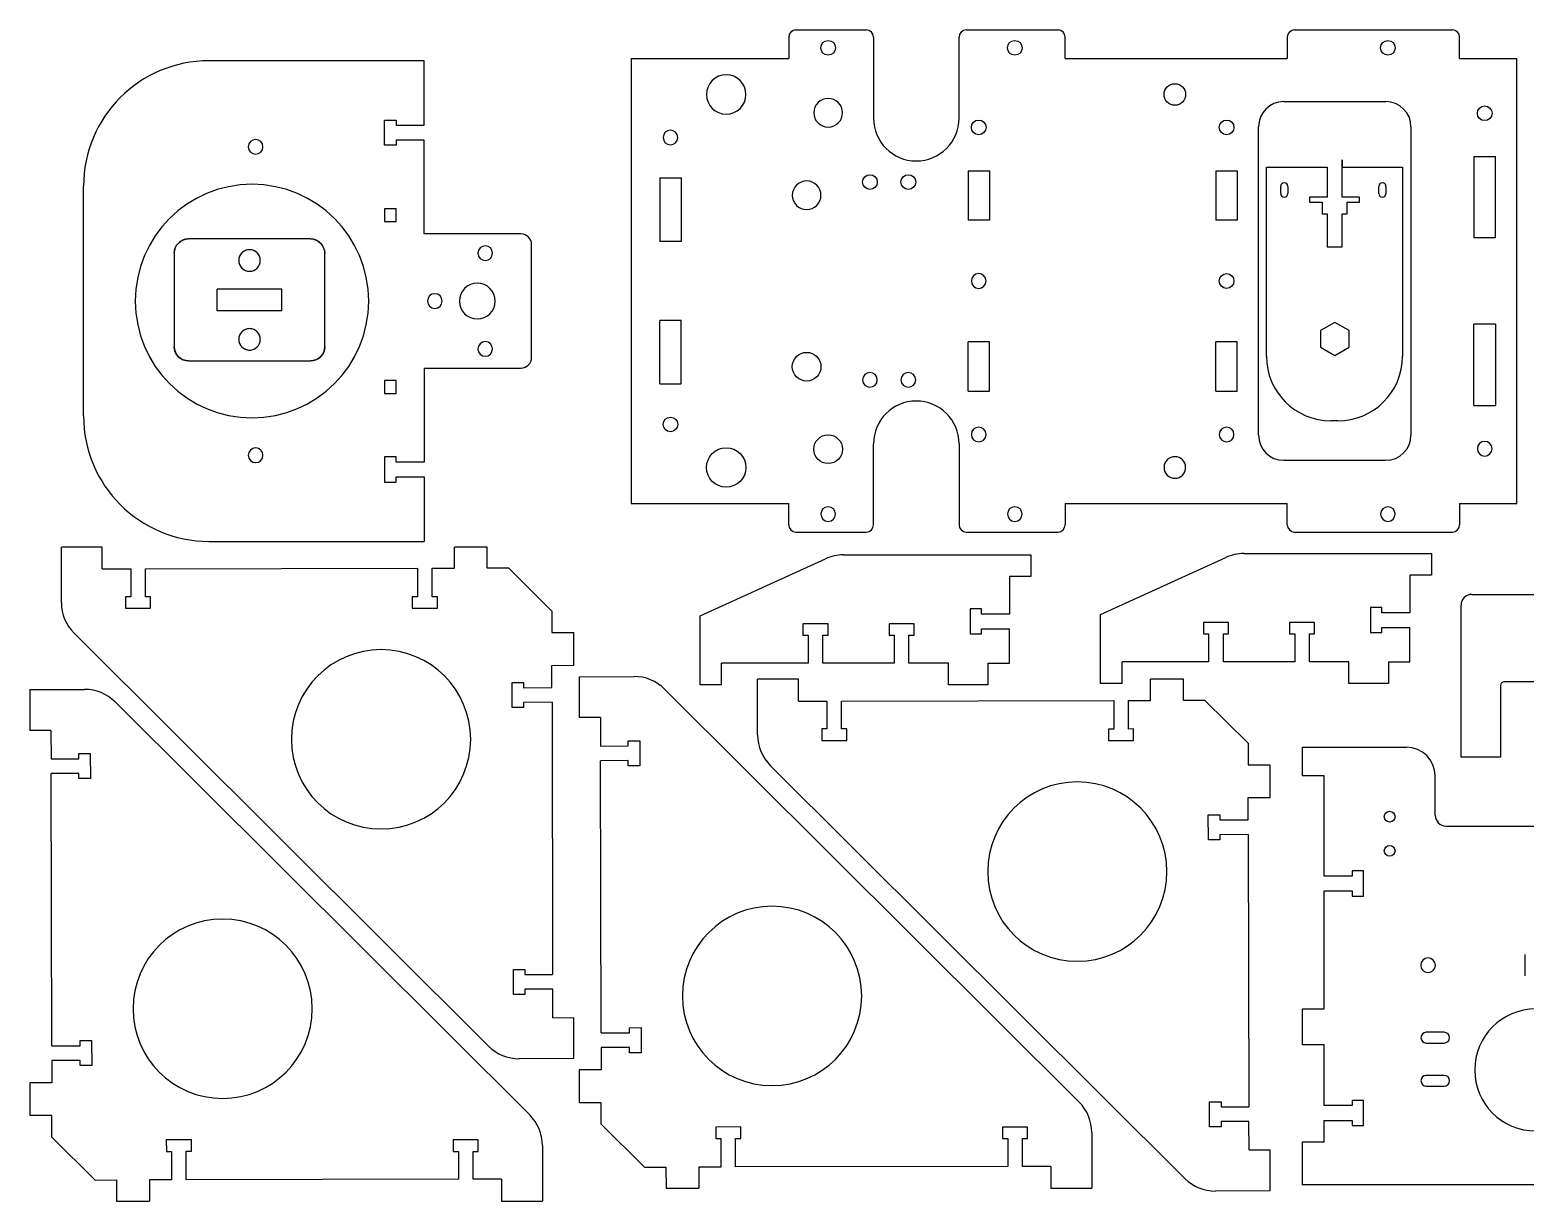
# Model space of a CAD drawing. Header units: millimetres. Extents: x 253 to 1328, y -752 to 2.
# Drawn here: x 253.3 to 670.4, y -751.8 to -425.3 of the extents above; entities that cross this region are included whole.
import ezdxf

# ---------------------------------------------------------------- set-up
doc = ezdxf.new("R2010")
doc.units = ezdxf.units.MM
doc.linetypes.add('HIDDEN', pattern=[9.525, 6.35, -3.175])
doc.layers.get('0').update_dxf_attribs({"color": 253, "lineweight": 70, "true_color": 0x8faf8f})
doc.layers.add('Hidden', color=58, linetype='HIDDEN', lineweight=70, true_color=0x484805)

msp = doc.modelspace()

# ---------------------------------------------------------------- linework, layer by layer
at = {"color": 38, "lineweight": -3, "true_color": 0x482605}
for p, q in [((467, -425.29), (486.63, -425.29)), ((514.5, -425.29), (540.11, -425.29)), ((606.07, -425.29), (650.12, -425.29)), ((465, -427.29), (465, -433.29)), ((488.63, -427.29), (488.63, -449.89)), ((512.5, -449.89), (512.5, -427.29)), ((542.11, -433.29), (542.11, -427.29)), ((604.07, -427.29), (604.07, -433.29)), ((652.12, -433.29), (652.12, -427.29)), ((421, -433.29), (465, -433.29)), ((421, -433.29), (421, -557.29)), ((542.11, -433.29), (604.07, -433.29)), ((652.12, -433.29), (668.12, -433.29)), ((668.12, -557.29), (668.12, -433.29)), ((363.28, -433.89), (303.28, -433.89)), ((363.28, -451.89), (363.28, -433.89)), ((603.06, -445.29), (631.56, -445.29)), ((352.28, -457.44), (352.28, -450.44)), ((352.28, -450.44), (355.48, -450.44)), ((355.48, -450.44), (355.48, -451.89)), ((355.48, -451.89), (363.28, -451.89)), ((596.06, -538.29), (596.06, -452.29)), ((638.56, -452.29), (638.56, -538.29)), ((355.48, -457.44), (352.28, -457.44)), ((363.28, -455.99), (355.48, -455.99)), ((355.48, -455.99), (355.48, -457.44)), ((363.28, -482.19), (363.28, -455.99)), ((619.32, -461.54), (619.32, -463.54)), ((619.32, -463.54), (619.32, -461.54)), ((619.32, -461.54), (619.32, -461.54)), ((656.12, -460.57), (662.12, -460.57)), ((656.12, -460.57), (656.12, -483.24)), ((662.12, -483.24), (662.12, -460.57)), ((429, -466.57), (435, -466.57)), ((429, -466.57), (429, -484.24)), ((435, -466.57), (435, -484.24)), ((515, -464.57), (515, -478.34)), ((515, -464.57), (521, -464.57)), ((521, -464.57), (521, -478.34)), ((584.12, -464.57), (584.12, -478.34)), ((584.12, -464.57), (590.12, -464.57)), ((590.12, -464.57), (590.12, -478.34)), ((598.24, -463.54), (615.22, -463.54)), ((598.24, -516.27), (598.24, -463.54)), ((615.22, -463.54), (615.22, -471.91)), ((619.32, -471.91), (619.32, -463.54)), ((619.32, -463.54), (636.19, -463.54)), ((636.19, -463.54), (636.19, -516.27)), ((268.28, -532.89), (268.28, -468.89)), ((602.22, -470.91), (602.22, -468.91)), ((604.22, -468.91), (604.22, -470.91)), ((629.58, -470.91), (629.58, -468.91)), ((631.58, -468.91), (631.58, -470.91)), ((352.28, -475.14), (352.28, -478.74)), ((355.48, -475.14), (352.28, -475.14)), ((355.48, -478.74), (355.48, -475.14)), ((610.22, -471.91), (610.22, -473.34)), ((615.22, -471.91), (610.22, -471.91)), ((610.22, -473.34), (613.77, -473.34)), ((613.77, -473.34), (613.77, -476.54)), ((624.22, -471.91), (619.32, -471.91)), ((620.77, -473.34), (624.22, -473.34)), ((620.77, -476.54), (620.77, -473.34)), ((624.22, -473.34), (624.22, -471.91)), ((352.28, -478.74), (355.48, -478.74)), ((521, -478.34), (515, -478.34)), ((590.12, -478.34), (584.12, -478.34)), ((613.77, -476.54), (615.22, -476.54)), ((615.22, -476.54), (615.22, -485.74)), ((619.32, -476.54), (620.77, -476.54)), ((619.32, -485.74), (619.32, -476.54)), ((331.58, -483.57), (297.58, -483.57)), ((390.28, -482.19), (363.28, -482.19)), ((662.12, -483.24), (656.12, -483.24)), ((293.58, -487.57), (293.58, -513.57)), ((335.58, -513.57), (335.58, -487.57)), ((393.28, -516.59), (393.28, -485.19)), ((435, -484.24), (429, -484.24)), ((615.22, -485.74), (619.32, -485.74)), ((323.58, -497.57), (305.58, -497.57)), ((305.58, -503.57), (305.58, -497.57)), ((323.58, -503.57), (323.58, -497.57)), ((323.58, -503.57), (305.58, -503.57)), ((435, -506.34), (429, -506.34)), ((429, -524.01), (429, -506.34)), ((435, -524.01), (435, -506.34)), ((617.28, -506.82), (613.28, -509.13)), ((621.28, -509.13), (617.28, -506.82)), ((662.12, -507.34), (656.12, -507.34)), ((656.12, -530.01), (656.12, -507.34)), ((662.12, -507.34), (662.12, -530.01)), ((515, -526.01), (515, -512.24)), ((521, -512.24), (515, -512.24)), ((521, -526.01), (521, -512.24)), ((584.12, -526.01), (584.12, -512.24)), ((590.12, -512.24), (584.12, -512.24)), ((590.12, -526.01), (590.12, -512.24)), ((613.28, -509.13), (613.28, -513.75)), ((621.28, -513.75), (621.28, -509.13)), ((613.28, -513.75), (617.28, -516.06)), ((617.28, -516.06), (621.28, -513.75)), ((297.58, -517.57), (331.58, -517.57)), ((363.28, -519.59), (390.28, -519.59)), ((363.28, -519.59), (363.28, -545.79)), ((355.48, -523.04), (352.28, -523.04)), ((352.28, -523.04), (352.28, -526.64)), ((355.48, -526.64), (355.48, -523.04)), ((429, -524.01), (435, -524.01)), ((352.28, -526.64), (355.48, -526.64)), ((515, -526.01), (521, -526.01)), ((584.12, -526.01), (590.12, -526.01)), ((656.12, -530.01), (662.12, -530.01)), ((618.19, -534.27), (616.24, -534.27)), ((488.63, -563.29), (488.63, -540.69)), ((512.5, -540.69), (512.5, -563.29)), ((352.28, -544.34), (352.28, -551.34)), ((355.48, -544.34), (352.28, -544.34)), ((355.48, -545.79), (355.48, -544.34)), ((363.28, -545.79), (355.48, -545.79)), ((603.06, -545.29), (631.56, -545.29)), ((355.48, -549.89), (363.28, -549.89)), ((355.48, -551.34), (355.48, -549.89)), ((363.28, -549.89), (363.28, -567.89)), ((352.28, -551.34), (355.48, -551.34)), ((421, -557.29), (465, -557.29)), ((465, -563.29), (465, -557.29)), ((542.11, -557.29), (542.11, -563.29)), ((542.11, -557.29), (604.07, -557.29)), ((604.07, -563.29), (604.07, -557.29)), ((652.12, -557.29), (668.12, -557.29)), ((652.12, -557.29), (652.12, -563.29)), ((467, -565.29), (486.63, -565.29)), ((514.5, -565.29), (540.11, -565.29)), ((606.07, -565.29), (650.12, -565.29)), ((273.5, -569.46), (262.1, -569.46)), ((262.1, -584.97), (262.1, -569.46)), ((273.51, -575.57), (273.5, -569.46)), ((303.28, -567.89), (363.28, -567.89)), ((380.87, -569.46), (371.72, -569.46)), ((371.73, -575.37), (371.72, -569.46)), ((380.88, -575.35), (380.87, -569.46)), ((591.9, -571.3), (644.27, -571.3)), ((644.27, -571.3), (644.27, -577.3)), ((285.54, -575.55), (361.45, -575.39)), ((361.45, -575.39), (361.44, -583.34)), ((365.54, -575.38), (371.73, -575.37)), ((365.54, -583.33), (365.54, -575.38)), ((386.88, -575.34), (380.88, -575.35)), ((386.88, -575.34), (398.91, -587.31)), ((440.27, -588.67), (475.23, -572.75)), ((480.2, -571.67), (532.57, -571.67)), ((532.57, -571.67), (532.57, -577.67)), ((551.97, -588.3), (586.93, -572.38)), ((273.51, -575.57), (281.45, -575.56)), ((281.45, -575.56), (281.44, -583.32)), ((285.54, -583.31), (285.54, -575.55)), ((532.57, -577.67), (526.57, -577.67)), ((526.57, -577.67), (526.57, -588.16)), ((644.27, -577.3), (638.27, -577.3)), ((638.27, -577.3), (638.27, -587.79)), ((279.99, -583.32), (279.99, -586.52)), ((281.44, -583.32), (279.99, -583.32)), ((286.99, -583.31), (285.54, -583.31)), ((286.99, -586.51), (286.99, -583.31)), ((359.99, -583.34), (359.99, -586.54)), ((361.44, -583.34), (359.99, -583.34)), ((366.99, -583.32), (365.54, -583.33)), ((366.99, -586.52), (366.99, -583.32)), ((655.54, -582.67), (693.54, -582.67)), ((279.99, -586.52), (286.99, -586.51)), ((359.99, -586.54), (366.99, -586.52)), ((398.91, -587.31), (398.92, -593.31)), ((515.57, -586.71), (515.57, -593.71)), ((518.77, -586.71), (515.57, -586.71)), ((518.77, -588.16), (518.77, -586.71)), ((627.27, -586.34), (627.27, -593.34)), ((630.47, -586.34), (627.27, -586.34)), ((630.47, -587.79), (630.47, -586.34)), ((638.27, -587.79), (630.47, -587.79)), ((652.54, -628.05), (652.54, -585.67)), ((440.27, -607.85), (440.27, -588.67)), ((468.97, -590.85), (468.97, -594.05)), ((475.97, -590.85), (468.97, -590.85)), ((475.97, -594.05), (475.97, -590.85)), ((492.97, -590.85), (492.97, -594.05)), ((499.97, -590.85), (492.97, -590.85)), ((499.97, -594.05), (499.97, -590.85)), ((526.57, -588.16), (518.77, -588.16)), ((551.97, -607.48), (551.97, -588.3)), ((580.67, -590.48), (580.67, -593.68)), ((587.67, -590.48), (580.67, -590.48)), ((587.67, -593.68), (587.67, -590.48)), ((604.67, -590.48), (604.67, -593.68)), ((611.67, -590.48), (604.67, -590.48)), ((611.67, -593.68), (611.67, -590.48)), ((630.47, -591.89), (638.27, -591.89)), ((630.47, -593.34), (630.47, -591.89)), ((638.27, -601.48), (638.27, -591.89)), ((265.63, -593.48), (381.27, -708.64)), ((398.92, -593.31), (404.92, -593.3)), ((404.92, -593.3), (405.05, -593.42)), ((405.05, -602.45), (405.05, -593.42)), ((468.97, -594.05), (470.42, -594.05)), ((470.42, -594.05), (470.42, -601.85)), ((474.52, -594.05), (475.97, -594.05)), ((474.52, -601.85), (474.52, -594.05)), ((492.97, -594.05), (494.42, -594.05)), ((494.42, -594.05), (494.42, -601.85)), ((498.52, -594.05), (499.97, -594.05)), ((498.52, -601.85), (498.52, -594.05)), ((515.57, -593.71), (518.77, -593.71)), ((518.77, -592.26), (526.57, -592.26)), ((518.77, -593.71), (518.77, -592.26)), ((526.57, -601.85), (526.57, -592.26)), ((580.67, -593.68), (582.12, -593.68)), ((582.12, -593.68), (582.12, -601.48)), ((586.22, -593.68), (587.67, -593.68)), ((586.22, -601.48), (586.22, -593.68)), ((604.67, -593.68), (606.12, -593.68)), ((606.12, -593.68), (606.12, -601.48)), ((610.22, -593.68), (611.67, -593.68)), ((610.22, -601.48), (610.22, -593.68)), ((627.27, -593.34), (630.47, -593.34)), ((398.94, -602.46), (405.05, -602.45)), ((398.96, -608.66), (398.94, -602.46)), ((446.27, -607.85), (446.27, -601.85)), ((470.42, -601.85), (446.27, -601.85)), ((494.42, -601.85), (474.52, -601.85)), ((509.57, -601.85), (498.52, -601.85)), ((509.57, -607.85), (509.57, -601.85)), ((520.57, -601.85), (526.57, -601.85)), ((520.57, -601.85), (520.57, -607.85)), ((557.97, -607.48), (557.97, -601.48)), ((582.12, -601.48), (557.97, -601.48)), ((606.12, -601.48), (586.22, -601.48)), ((621.27, -601.48), (610.22, -601.48)), ((621.27, -607.48), (621.27, -601.48)), ((632.27, -601.48), (638.27, -601.48)), ((632.27, -601.48), (632.27, -607.48)), ((387.81, -607.25), (391.01, -607.24)), ((387.83, -614.25), (387.81, -607.25)), ((391.01, -607.24), (391.01, -608.69)), ((391.01, -608.69), (398.96, -608.66)), ((406.58, -605.64), (421.84, -605.57)), ((406.58, -605.64), (406.58, -617.04)), ((446.27, -607.85), (440.27, -607.85)), ((467.71, -606.34), (456.31, -606.34)), ((456.31, -621.85), (456.31, -606.34)), ((467.72, -612.45), (467.71, -606.34)), ((520.57, -607.85), (509.57, -607.85)), ((557.97, -607.48), (551.97, -607.48)), ((575.08, -606.34), (565.93, -606.34)), ((565.94, -612.25), (565.93, -606.34)), ((575.09, -612.23), (575.08, -606.34)), ((632.27, -607.48), (621.27, -607.48)), ((663.54, -608.05), (663.54, -628.05)), ((684.54, -607.05), (664.54, -607.05)), ((253.33, -609.22), (268.59, -609.15)), ((253.33, -609.22), (253.33, -620.62)), ((392.75, -727.81), (277.11, -612.65)), ((398.97, -612.75), (391.02, -612.79)), ((391.02, -612.79), (391.03, -614.24)), ((398.97, -612.75), (399.14, -688.66)), ((546, -724.23), (430.36, -609.07)), ((467.72, -612.45), (475.66, -612.44)), ((475.66, -612.44), (475.65, -620.2)), ((479.75, -612.43), (555.66, -612.27)), ((479.75, -620.19), (479.75, -612.43)), ((555.66, -612.27), (555.65, -620.22)), ((559.75, -612.26), (565.94, -612.25)), ((559.75, -620.21), (559.75, -612.26)), ((581.09, -612.22), (575.09, -612.23)), ((581.09, -612.22), (593.12, -624.19)), ((391.03, -614.24), (387.83, -614.25)), ((412.46, -617.03), (406.58, -617.04)), ((412.46, -617.03), (412.48, -624.96)), ((259.21, -620.61), (253.33, -620.62)), ((259.21, -620.61), (259.23, -628.54)), ((474.2, -620.2), (474.2, -623.4)), ((475.65, -620.2), (474.2, -620.2)), ((481.2, -620.19), (479.75, -620.19)), ((481.2, -623.39), (481.2, -620.19)), ((554.2, -620.22), (554.2, -623.42)), ((555.65, -620.22), (554.2, -620.22)), ((561.2, -620.2), (559.75, -620.21)), ((561.2, -623.4), (561.2, -620.2)), ((412.48, -624.96), (420.24, -624.93)), ((420.23, -623.48), (423.43, -623.46)), ((420.24, -624.93), (420.23, -623.48)), ((423.43, -623.46), (423.45, -630.46)), ((474.2, -623.4), (481.2, -623.39)), ((554.2, -623.42), (561.2, -623.4)), ((593.12, -624.19), (593.13, -630.19)), ((259.23, -628.54), (266.99, -628.51)), ((266.98, -627.06), (270.18, -627.04)), ((266.99, -628.51), (266.98, -627.06)), ((270.18, -627.04), (270.2, -634.04)), ((420.25, -629.02), (412.49, -629.05)), ((412.66, -704.96), (412.49, -629.05)), ((420.25, -630.47), (420.25, -629.02)), ((663.54, -628.05), (652.54, -628.05)), ((267, -632.6), (259.24, -632.63)), ((259.41, -708.54), (259.24, -632.63)), ((267, -634.05), (267, -632.6)), ((423.45, -630.46), (420.25, -630.47)), ((459.84, -630.36), (575.48, -745.52)), ((593.13, -630.19), (599.13, -630.18)), ((599.13, -630.18), (599.26, -630.3)), ((599.26, -639.33), (599.26, -630.3)), ((270.2, -634.04), (267, -634.05)), ((593.15, -639.34), (599.26, -639.33)), ((593.17, -645.54), (593.15, -639.34)), ((582.02, -644.13), (585.22, -644.12)), ((582.04, -651.13), (582.02, -644.13)), ((585.22, -644.12), (585.22, -645.57)), ((585.22, -645.57), (593.17, -645.54)), ((593.18, -649.63), (585.23, -649.67)), ((585.23, -649.67), (585.24, -651.12)), ((593.18, -649.63), (593.35, -725.54)), ((585.24, -651.12), (582.04, -651.13)), ((388.18, -687.25), (391.38, -687.24)), ((388.19, -694.25), (388.18, -687.25)), ((391.38, -687.24), (391.38, -688.69)), ((391.38, -688.69), (399.14, -688.66)), ((391.39, -694.23), (388.19, -694.25)), ((399.15, -692.75), (391.39, -692.78)), ((391.39, -692.78), (391.39, -694.23)), ((399.17, -700.69), (399.15, -692.75)), ((399.17, -700.69), (405.05, -700.67)), ((405.05, -712.07), (405.05, -700.67)), ((420.6, -703.48), (423.8, -703.46)), ((420.61, -704.93), (420.6, -703.48)), ((423.8, -703.46), (423.82, -710.46)), ((259.41, -708.54), (267.36, -708.51)), ((267.35, -707.06), (270.55, -707.04)), ((267.36, -708.51), (267.35, -707.06)), ((270.55, -707.04), (270.57, -714.04)), ((412.66, -704.96), (420.61, -704.93)), ((267.36, -712.6), (259.42, -712.63)), ((259.42, -712.63), (259.43, -718.83)), ((267.37, -714.05), (267.36, -712.6)), ((405.05, -712.07), (389.79, -712.14)), ((420.61, -709.02), (412.67, -709.05)), ((412.67, -709.05), (412.68, -715.25)), ((420.62, -710.47), (420.61, -709.02)), ((423.82, -710.46), (420.62, -710.47)), ((270.57, -714.04), (267.37, -714.05)), ((412.68, -715.25), (406.58, -715.26)), ((406.58, -715.26), (406.58, -724.29)), ((259.43, -718.83), (253.33, -718.84)), ((253.33, -718.84), (253.33, -727.87)), ((406.71, -724.41), (406.58, -724.29)), ((412.71, -724.4), (406.71, -724.41)), ((412.72, -730.4), (412.71, -724.4)), ((582.39, -724.13), (585.59, -724.12)), ((582.4, -731.13), (582.39, -724.13)), ((585.59, -724.12), (585.59, -725.57)), ((585.59, -725.57), (593.35, -725.54)), ((253.46, -727.99), (253.33, -727.87)), ((259.46, -727.98), (253.46, -727.99)), ((259.47, -733.98), (259.46, -727.98)), ((593.36, -729.63), (585.6, -729.66)), ((585.6, -729.66), (585.6, -731.11)), ((593.38, -737.57), (593.36, -729.63)), ((271.5, -745.95), (259.47, -733.98)), ((424.75, -742.37), (412.72, -730.4)), ((451.63, -731.17), (444.63, -731.19)), ((444.63, -731.19), (444.64, -734.39)), ((451.63, -734.37), (451.63, -731.17)), ((531.63, -731.19), (524.63, -731.2)), ((524.63, -731.2), (524.64, -734.4)), ((531.63, -734.39), (531.63, -731.19)), ((549.53, -732.74), (549.52, -748.25)), ((585.6, -731.11), (582.4, -731.13)), ((298.38, -734.75), (291.38, -734.77)), ((291.38, -734.77), (291.39, -737.97)), ((291.39, -737.97), (292.84, -737.96)), ((292.84, -737.96), (292.84, -745.91)), ((296.93, -745.9), (296.93, -737.95)), ((296.93, -737.95), (298.38, -737.95)), ((298.38, -737.95), (298.38, -734.75)), ((378.38, -734.77), (371.38, -734.78)), ((371.38, -734.78), (371.39, -737.98)), ((371.39, -737.98), (372.84, -737.98)), ((372.84, -737.98), (372.84, -745.74)), ((376.93, -745.73), (376.93, -737.97)), ((376.93, -737.97), (378.38, -737.97)), ((378.38, -737.97), (378.38, -734.77)), ((396.28, -736.32), (396.27, -751.83)), ((444.64, -734.39), (446.09, -734.38)), ((446.09, -734.38), (446.09, -742.33)), ((450.18, -742.32), (450.18, -734.37)), ((450.18, -734.37), (451.63, -734.37)), ((524.64, -734.4), (526.09, -734.4)), ((526.09, -734.4), (526.09, -742.16)), ((530.18, -742.15), (530.18, -734.39)), ((530.18, -734.39), (531.63, -734.39)), ((593.38, -737.57), (599.26, -737.55)), ((599.26, -748.95), (599.26, -737.55)), ((424.75, -742.37), (430.74, -742.36)), ((430.74, -742.36), (430.76, -748.25)), ((446.09, -742.33), (439.9, -742.34)), ((439.9, -742.34), (439.91, -748.25)), ((526.09, -742.16), (450.18, -742.32)), ((538.12, -742.14), (530.18, -742.15)), ((538.12, -742.14), (538.13, -748.25)), ((271.5, -745.95), (277.49, -745.94)), ((277.49, -745.94), (277.51, -751.83)), ((292.84, -745.91), (286.65, -745.92)), ((286.65, -745.92), (286.66, -751.83)), ((372.84, -745.74), (296.93, -745.9)), ((384.87, -745.72), (376.93, -745.73)), ((384.87, -745.72), (384.88, -751.83)), ((430.76, -748.25), (439.91, -748.25)), ((538.13, -748.25), (549.52, -748.25)), ((599.26, -748.95), (584, -749.02)), ((277.51, -751.83), (286.66, -751.83)), ((384.88, -751.83), (396.27, -751.83))]:
    msp.add_line(p, q, dxfattribs=at)
at = {"color": 58, "lineweight": -3, "true_color": 0x484805}
for p, q in [((608.34, -633.27), (608.34, -625.27)), ((608.34, -633.27), (608.34, -625.27)), ((608.34, -625.27), (637.31, -625.27)), ((614.34, -633.27), (608.34, -633.27)), ((614.34, -661.22), (614.34, -633.27)), ((614.34, -661.22), (614.34, -633.27)), ((645.31, -644.27), (645.31, -633.27)), ((648.31, -647.27), (1198.16, -647.27)), ((622.14, -661.22), (614.34, -661.22)), ((625.34, -659.77), (622.14, -659.77)), ((622.14, -659.77), (622.14, -661.22)), ((625.34, -666.77), (625.34, -659.77)), ((614.34, -698.27), (614.34, -665.32)), ((614.34, -698.27), (614.34, -665.32)), ((614.34, -665.32), (622.14, -665.32)), ((622.14, -665.32), (622.14, -666.77)), ((622.14, -666.77), (625.34, -666.77)), ((670.39, -689.06), (670.39, -683.06)), ((608.34, -708.27), (608.34, -698.27)), ((608.34, -708.27), (608.34, -698.27)), ((608.34, -698.27), (614.34, -698.27)), ((647.83, -704.77), (642.83, -704.77)), ((614.34, -708.27), (608.34, -708.27)), ((614.34, -725.22), (614.34, -708.27)), ((614.34, -725.22), (614.34, -708.27)), ((642.83, -707.77), (647.83, -707.77)), ((647.83, -716.77), (642.83, -716.77)), ((642.83, -719.77), (647.83, -719.77)), ((622.14, -725.22), (614.34, -725.22)), ((625.34, -723.77), (622.14, -723.77)), ((622.14, -723.77), (622.14, -725.22)), ((625.34, -730.77), (625.34, -723.77)), ((614.34, -735.27), (614.34, -729.32)), ((614.34, -735.27), (614.34, -729.32)), ((614.34, -729.32), (622.14, -729.32)), ((622.14, -729.32), (622.14, -730.77)), ((622.14, -730.77), (625.34, -730.77)), ((608.34, -747.27), (608.34, -735.27)), ((608.34, -747.27), (608.34, -735.27)), ((608.34, -735.27), (614.34, -735.27)), ((763.83, -747.27), (608.34, -747.27))]:
    msp.add_line(p, q, dxfattribs=at)
at = {"color": 38, "lineweight": -3, "true_color": 0x482605}
for centre, radius in [((476, -430.29), 2.05), ((528.06, -430.29), 2.05), ((632.12, -430.29), 2.05), ((572.7, -443.29), 3), ((659.12, -448.52), 2.05), ((518, -452.48), 2.05), ((587.12, -452.48), 2.05), ((487.65, -467.72), 2.05), ((498.35, -467.72), 2.05), ((587.12, -495.29), 2.05), ((469.99, -519.19), 4), ((432, -535.29), 2.05), ((447.56, -547.29), 5.5), ((475.99, -542.19), 4)]:
    msp.add_circle(centre, radius, dxfattribs=at)
at = {"color": 38, "lineweight": -3, "true_color": 0x482605, "extrusion": (-4.59944e-15, -5.20577e-16, -1)}
for centre, radius in [((-447.56, -443.29), 5.5), ((-432, -455.29), 2.05), ((-518, -495.29), 2.05), ((-518, -538.1), 2.05), ((-587.12, -538.1), 2.05), ((-659.12, -542.06), 2.05), ((-476, -560.29), 2.05), ((-528.06, -560.29), 2.05), ((-632.12, -560.29), 2.05)]:
    msp.add_circle(centre, radius, dxfattribs=at)
at = {"color": 38, "lineweight": -3, "true_color": 0x482605, "extrusion": (7.03662e-15, -5.20577e-16, -1)}
msp.add_circle((-475.99, -448.39), 4, dxfattribs=at)
at = {"color": 38, "lineweight": -3, "true_color": 0x482605, "extrusion": (2.50526e-16, -1.41447e-15, -1)}
for centre, radius in [((-316.28, -457.89), 2.05), ((-315.28, -500.89), 32.55), ((-380.33, -487.54), 2.05), ((-366.28, -500.89), 2.05), ((-380.33, -514.24), 2.05), ((-316.28, -543.89), 2.05)]:
    msp.add_circle(centre, radius, dxfattribs=at)
at = {"color": 38, "lineweight": -3, "true_color": 0x482605, "extrusion": (7.03663e-15, -5.20577e-16, -1)}
msp.add_circle((-469.99, -471.39), 4, dxfattribs=at)
at = {"color": 38, "lineweight": -3, "true_color": 0x482605, "extrusion": (1.05359e-15, -2.35268e-17, -1)}
msp.add_circle((-378.13, -500.89), 5, dxfattribs=at)
at = {"color": 38, "lineweight": -3, "true_color": 0x482605, "extrusion": (-4.59944e-15, 7.97165e-15, -1)}
msp.add_circle((-487.65, -522.86), 2.05, dxfattribs=at)
at = {"color": 38, "lineweight": -3, "true_color": 0x482605, "extrusion": (-4.59944e-15, 8.04893e-15, -1)}
msp.add_circle((-498.35, -522.86), 2.05, dxfattribs=at)
at = {"color": 38, "lineweight": -3, "true_color": 0x482605, "extrusion": (-1.16012e-15, -5.20577e-16, -1)}
msp.add_circle((-572.7, -547.29), 3, dxfattribs=at)
at = {"color": 38, "lineweight": -3, "true_color": 0x482605, "extrusion": (4.52578e-15, -4.59347e-16, -1)}
for centre in [(-351.28, -623.08), (-545.49, -659.96)]:
    msp.add_circle(centre, 25, dxfattribs=at)
at = {"color": 58, "lineweight": -3, "true_color": 0x484805}
for centre in [(632.61, -644.65), (632.61, -654.17)]:
    msp.add_circle(centre, 1.5, dxfattribs=at)
at = {"color": 38, "lineweight": -3, "true_color": 0x482605, "extrusion": (-4.02473e-15, -5.81807e-16, -1)}
for centre in [(-460.34, -694.63), (-307.09, -698.21)]:
    msp.add_circle(centre, 25, dxfattribs=at)
at = {"color": 58, "lineweight": -3, "true_color": 0x484805, "extrusion": (3.68781e-15, -5.81807e-16, -1)}
for centre, radius in [((-643.33, -686.06), 2.05), ((-673.34, -715.27), 17)]:
    msp.add_circle(centre, radius, dxfattribs=at)
at = {"color": 38, "lineweight": -3, "true_color": 0x482605}
for centre, radius, start, end in [((467, -427.29), 2, 90, 180), ((486.63, -427.29), 2, 0, 90), ((514.5, -427.29), 2, 90, 180), ((540.11, -427.29), 2, 360, 90), ((606.07, -427.29), 2, 90, 180), ((650.12, -427.29), 2, 360, 90), ((303.28, -468.89), 35, 90, 180), ((603.06, -452.29), 7, 90, 180), ((631.56, -452.29), 7, 0, 90), ((500.57, -449.89), 11.93, 180, 0), ((603.22, -468.91), 1, 0, 180), ((603.22, -470.91), 1, 180, 0), ((630.58, -468.91), 1, 0, 180), ((630.58, -470.91), 1, 180, 0), ((390.28, -485.19), 3, 0, 90), ((390.28, -516.59), 3, 270, 360), ((616.24, -516.27), 18, 180, 270), ((618.19, -516.27), 18, 270, 0), ((500.57, -540.69), 11.93, 0, 180), ((303.28, -532.89), 35, 180, 270), ((603.06, -538.29), 7, 180, 270), ((631.56, -538.29), 7, 270, 0), ((467, -563.29), 2, 180, 270), ((486.63, -563.29), 2, 270, 360), ((514.5, -563.29), 2, 180, 270), ((540.11, -563.29), 2, 270, 0), ((606.07, -563.29), 2, 180, 270), ((650.12, -563.29), 2, 270, 0), ((591.9, -583.3), 12, 90, 114.4743), ((480.2, -583.67), 12, 90, 114.4743), ((655.54, -585.67), 3, 90, 180), ((274.1, -584.97), 12, 179.9869, 225.1178), ((421.89, -617.57), 12, 45.1178, 90.2628), ((664.54, -608.05), 1, 90, 180), ((268.64, -621.15), 12, 45.1178, 90.2628), ((468.31, -621.85), 12, 179.9869, 225.1178), ((389.74, -700.14), 12, 225.1178, 270.2628), ((537.53, -732.74), 12, 359.9869, 45.1178), ((384.28, -736.32), 12, 359.9869, 45.1178), ((583.95, -737.02), 12, 225.1178, 270.2628)]:
    msp.add_arc(centre, radius, start, end, dxfattribs=at)
at = {"color": 58, "lineweight": -3, "true_color": 0x484805}
for centre, radius, start, end in [((637.31, -633.27), 8, 0, 90), ((648.31, -644.27), 3, 180, 270), ((642.83, -706.27), 1.5, 90, 270), ((647.83, -706.27), 1.5, 270, 90), ((642.83, -718.27), 1.5, 90, 270), ((647.83, -718.27), 1.5, 270, 90)]:
    msp.add_arc(centre, radius, start, end, dxfattribs=at)
at = {"color": 38, "lineweight": -3, "true_color": 0x482605, "extrusion": (-4.93038e-32, 4.29454e-35, -1)}
for centre, start_param, end_param in [((297.58, -487.57), 3.140725, 4.711521), ((331.58, -487.57), 4.711521, 6.282317), ((331.58, -513.57), 6.282317, 7.853114)]:
    msp.add_ellipse(centre, major_axis=(4, 0), ratio=1, start_param=start_param, end_param=end_param, dxfattribs=at)
at = {"color": 38, "lineweight": -3, "true_color": 0x482605, "extrusion": (0, 0, -1)}
for centre in [(314.59, -489.57), (314.59, -511.57)]:
    msp.add_ellipse(centre, major_axis=(3, 0), ratio=1, dxfattribs=at)
msp.add_ellipse((297.58, -513.57), major_axis=(4, 0), ratio=1, start_param=1.569928, end_param=3.140725, dxfattribs=at)
at = {"color": 38, "lineweight": -3, "true_color": 0x482605}
for centre, start_param, end_param in [((297.58, -513.57), 0.000868, 1.571664), ((331.58, -513.57), 1.571664, 3.142461)]:
    msp.add_ellipse(centre, major_axis=(-4, 0), ratio=1, start_param=start_param, end_param=end_param, dxfattribs=at)
at = {"layer": 'Hidden', "color": 38, "lineweight": -3, "true_color": 0x482605}
for p, q in [((297.58, -483.57), (297.58, -483.57)), ((331.58, -483.57), (331.58, -483.57)), ((293.58, -487.57), (293.58, -487.57)), ((335.58, -487.57), (335.58, -487.57)), ((305.58, -497.57), (305.58, -497.57)), ((323.58, -497.57), (323.58, -497.57)), ((305.58, -503.57), (305.58, -503.57)), ((323.58, -503.57), (323.58, -503.57)), ((293.58, -513.57), (293.58, -513.57)), ((335.58, -513.57), (335.58, -513.57)), ((297.58, -517.57), (297.58, -517.57)), ((331.58, -517.57), (331.58, -517.57))]:
    msp.add_line(p, q, dxfattribs=at)
at = {"layer": 'Hidden', "lineweight": -3}
for p, q in [((608.34, -625.27), (608.34, -625.27)), ((608.34, -633.27), (608.34, -633.27)), ((614.34, -633.27), (614.34, -633.27)), ((614.34, -661.22), (614.34, -661.22)), ((614.34, -665.32), (614.34, -665.32)), ((608.34, -698.27), (608.34, -698.27)), ((614.34, -698.27), (614.34, -698.27)), ((608.34, -708.27), (608.34, -708.27)), ((614.34, -708.27), (614.34, -708.27)), ((614.34, -725.22), (614.34, -725.22)), ((614.34, -729.32), (614.34, -729.32)), ((608.34, -735.27), (608.34, -735.27)), ((614.34, -735.27), (614.34, -735.27)), ((608.34, -747.27), (608.34, -747.27))]:
    msp.add_line(p, q, dxfattribs=at)
at = {"layer": 'Hidden', "color": 38, "lineweight": -3, "true_color": 0x482605}
for centre, start_param, end_param in [((297.58, -487.57), 4.713257, 6.284053), ((331.58, -487.57), 3.142461, 4.713257)]:
    msp.add_ellipse(centre, major_axis=(-4, 0), ratio=1, start_param=start_param, end_param=end_param, dxfattribs=at)
at = {"layer": 'Hidden', "color": 38, "lineweight": -3, "true_color": 0x482605, "extrusion": (0, 0, -1)}
for centre in [(314.59, -489.57), (314.59, -511.57)]:
    msp.add_ellipse(centre, major_axis=(3, 0), ratio=1, dxfattribs=at)

doc.saveas('drawing.dxf')
